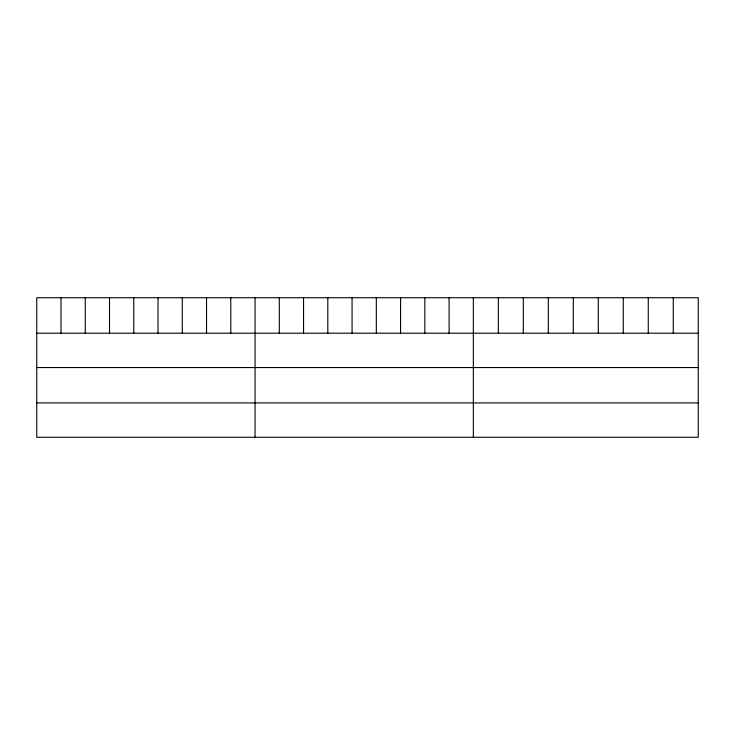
<?xml version="1.0" encoding="UTF-8"?>
<svg xmlns="http://www.w3.org/2000/svg" width="735" height="735" viewBox="0 0 735 735"><rect width="100%" height="100%" fill="white"/><g stroke="black" fill="none" stroke-linecap="round" stroke-linejoin="round"><path stroke-width="1.1" d="M698.25 333.203L698.25 437.27L36.75 437.27L36.75 297.73L698.25 297.73L698.25 333.203L36.75 333.203M36.75 367.546L698.25 367.546M36.75 402.927L698.25 402.927M673.26 297.73L673.26 333.203M648.27 297.73L648.27 333.203M623.28 297.73L623.28 333.203M598.29 297.73L598.29 333.203M573.3 297.73L573.3 333.203M548.31 297.73L548.31 333.203M523.32 297.73L523.32 333.203M498.33 297.73L498.33 333.203M473.34 297.73L473.34 437.27M449.085 297.73L449.085 333.203M424.83 297.73L424.83 333.203M400.575 297.73L400.575 333.203M376.32 297.73L376.32 333.203M352.065 297.73L352.065 333.203M327.81 297.73L327.81 333.203M303.555 297.73L303.555 333.203M279.3 297.73L279.3 333.203M255.045 297.73L255.045 437.27M230.79 297.73L230.79 333.203M206.535 297.73L206.535 333.203M182.28 297.73L182.28 333.203M158.025 297.73L158.025 333.203M133.77 297.73L133.77 333.203M109.515 297.73L109.515 333.203M85.26 297.73L85.26 333.203M61.005 297.73L61.005 333.203"/></g></svg>
